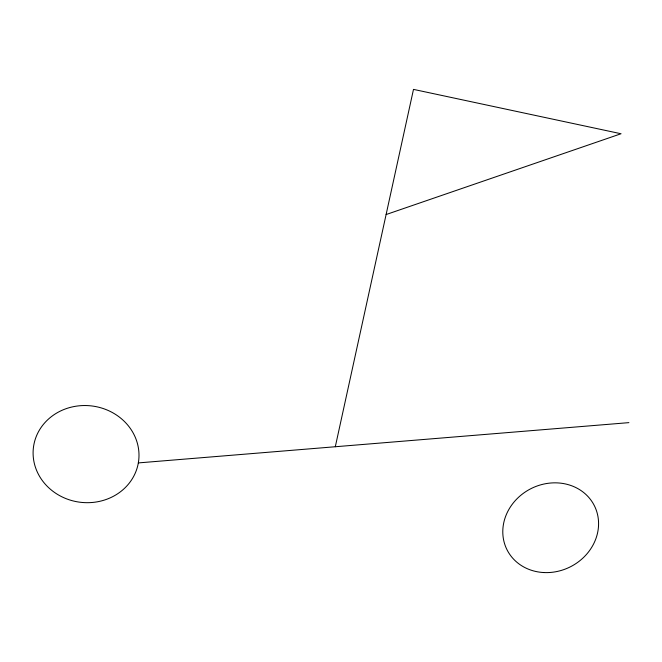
<?xml version="1.0" encoding="UTF-8"?>
<svg xmlns="http://www.w3.org/2000/svg" width="662" height="662" viewBox="0 0 662 662"><rect width="100%" height="100%" fill="white"/><g stroke="black" fill="none" stroke-linecap="round" stroke-linejoin="round"><path stroke-width="0.99" d="M335.303 446.742L413.493 89.387L621.039 133.749L386.112 214.546M138.333 462.912A53.026 48.492 7.7 0 0 67.152 408.33A53.026 48.492 7.7 0 0 52.662 491.08A53.026 48.492 7.7 0 0 138.333 462.912L628.9 422.637M543.643 572.539A48.922 43.775 -27.1 0 0 595.229 507.539A48.922 43.775 -27.1 0 0 513.166 503.095A48.922 43.775 -27.1 0 0 543.643 572.539"/></g></svg>
